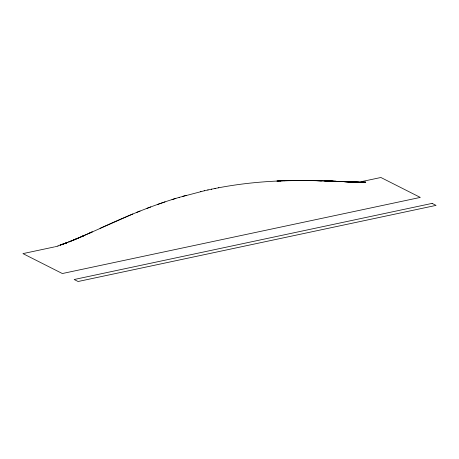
<?xml version="1.0" encoding="UTF-8"?>
<svg xmlns="http://www.w3.org/2000/svg" width="459" height="459" viewBox="0 0 459 459"><rect width="100%" height="100%" fill="white"/><g stroke="black" fill="none" stroke-linecap="round" stroke-linejoin="round"><path stroke-width="0.69" d="M100.039 228.341C125.869 216.516 152.107 205.374 179.389 197.324M88.817 233.424L92.236 231.887L81.323 236.764L132.829 213.974M77.244 238.525L84.749 235.237M80.996 236.89L84.427 235.392L73.153 240.241M80.348 237.183L68.724 242.008L76.269 238.932L72.826 240.361M140.052 211.048L136.277 212.569M72.172 240.625L60.129 245.158L67.416 242.518L63.939 243.792M150.764 206.929L146.972 208.357M62.952 244.148L66.767 242.805L57.8 245.846M165.028 201.874L157.718 204.398M172.027 199.585L175.872 198.391M179.056 197.422L204.536 190.72M182.579 196.395L186.44 195.293M204.198 190.795L208.105 189.923M200.629 191.627L200.967 191.552M207.766 189.997L211.685 189.16M54.569 246.89L22.95 253.615L62.349 273.535L420.289 197.416L380.89 177.495L357.624 182.441M55.166 246.764L58.15 246.133M218.524 187.806C246.437 182.47 274.901 180.398 303.301 180.502M211.347 189.234L215.271 188.431M214.932 188.5L218.863 187.737M360.321 182.315L365.766 182.057L362.065 182.229M280.615 180.909L280.965 180.886L276.915 181.07L284.672 180.76M284.322 180.777L302.946 180.49L321.684 180.8L310.072 180.548M360.108 182.292L356.385 182.338L364.194 182.269L356.041 182.378L359.758 182.303M302.596 180.502L306.681 180.507L295.481 180.53M360.458 182.28L365.272 182.355L361.526 182.298M306.331 180.513L310.427 180.548M317.926 180.697L317.571 180.68L339.798 181.489M354.382 182.183L358.84 182.263L355.082 182.16M317.221 180.68L336.028 181.311L328.139 181.001M313.818 180.599L321.329 180.777M324.381 180.886L332.614 181.179M351.68 182.045L359.196 182.28L355.438 182.16M352.03 182.039L359.558 182.309L348.616 181.902L359.913 182.343L352.38 182.039M331.547 181.139L350.039 181.948M324.731 180.88L339.436 181.454M338.725 181.431L356.867 182.252L339.081 181.437M348.972 181.896L356.505 182.217M353.097 182.068L335.311 181.276L343.212 181.638M342.494 181.592L349.683 181.919M432.108 203.394L74.174 279.514L78.11 281.505L436.05 205.385L432.108 203.394"/></g></svg>
